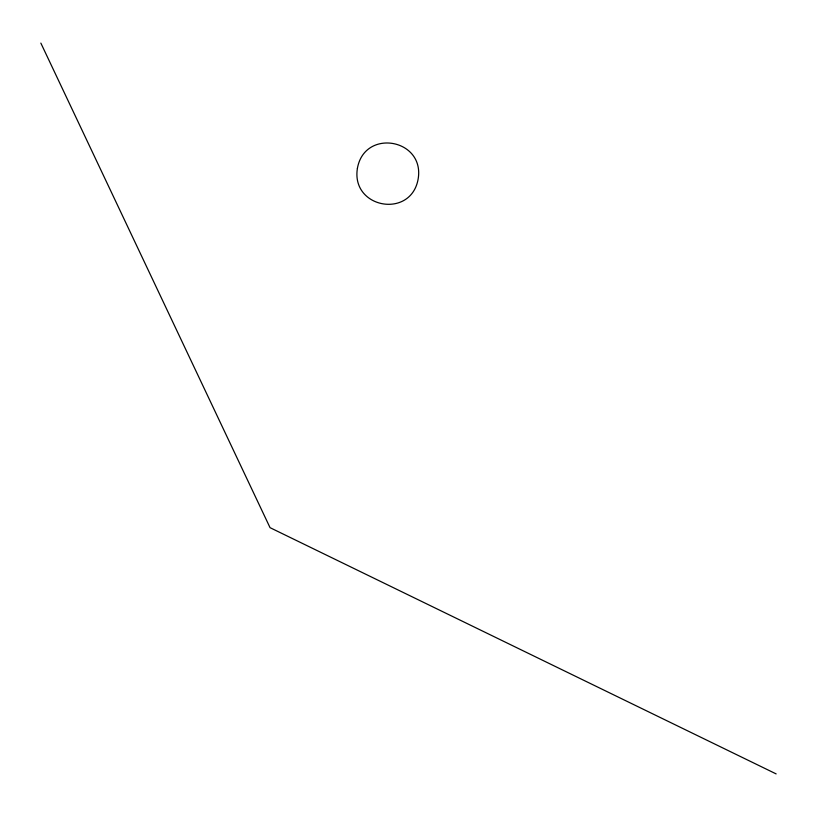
<?xml version="1.0" encoding="UTF-8"?>
<svg xmlns="http://www.w3.org/2000/svg" width="817" height="817" viewBox="0 0 817 817"><rect width="100%" height="100%" fill="white"/><g stroke="black" fill="none" stroke-linecap="round" stroke-linejoin="round"><path stroke-width="1.23" d="M776.15 773.903L270.049 527.67L40.85 43.097M357.397 168.404C350.861 208.498 411.104 219.119 418.141 179.035C425.034 138.89 364.443 128.024 357.397 168.404"/></g></svg>
